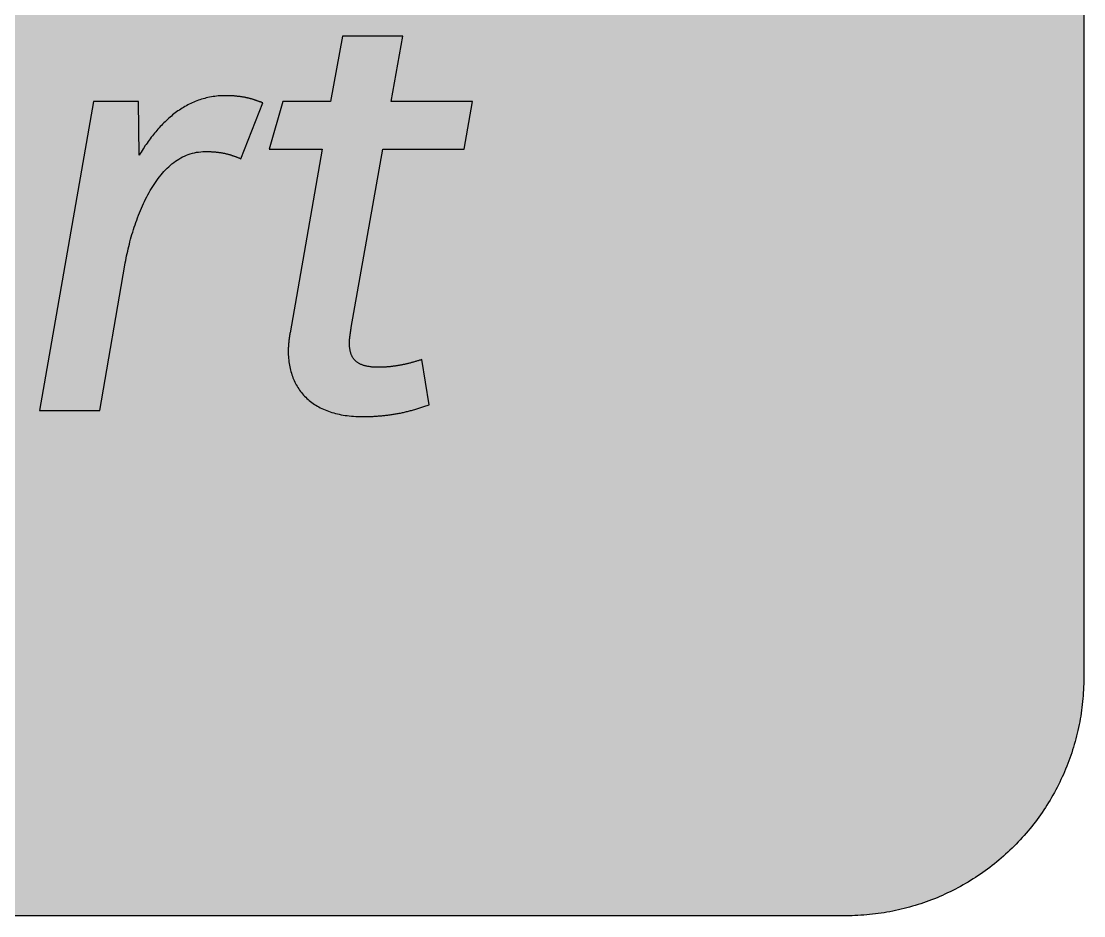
# Model space of a CAD drawing. Header units: millimetres. Extents: x 0 to 212, y 0 to 159.
# Drawn here: x 148.6 to 211.7, y 0.1 to 53.2 of the extents above; entities that cross this region are included whole.
import ezdxf

# ---------------------------------------------------------------- set-up
doc = ezdxf.new("R2010")
doc.units = ezdxf.units.MM

msp = doc.modelspace()

# ---------------------------------------------------------------- hatches: boundary and pattern name
for color, points in [(254, [(14.1633, 0.0536), (13.9878, 0.0533), (13.8125, 0.0559), (13.6373, 0.061), (13.462, 0.0686), (13.2893, 0.0787), (13.114, 0.0914), (12.9413, 0.1041), (12.7686, 0.1219), (12.5959, 0.1397), (12.4231, 0.16), (12.2504, 0.1829), (12.0777, 0.2057), (11.9075, 0.2337), (11.7373, 0.2616), (11.5672, 0.2921), (11.397, 0.3251), (11.2268, 0.3607), (11.0592, 0.3988), (10.8915, 0.4369), (10.7239, 0.4775), (10.5562, 0.5207), (10.3886, 0.5664), (10.2235, 0.6121), (10.0584, 0.6629), (9.8933, 0.7137), (9.7307, 0.7671), (9.5682, 0.8204), (9.4056, 0.8788), (9.2431, 0.9373), (9.083, 0.9982), (8.923, 1.0617), (8.763, 1.1252), (8.6055, 1.1938), (8.4455, 1.2624), (8.2906, 1.331), (8.1331, 1.4046), (7.9781, 1.4783), (7.8232, 1.5545), (7.6708, 1.6332), (7.5184, 1.7145), (7.366, 1.7958), (7.2161, 1.8796), (7.0663, 1.966), (6.919, 2.0523), (6.7716, 2.1438), (6.6243, 2.2352), (6.4795, 2.3266), (6.3348, 2.4232), (6.19, 2.5197), (6.0477, 2.6187), (5.908, 2.7178), (5.7683, 2.8194), (5.6286, 2.9235), (5.4915, 3.0302), (5.3543, 3.1369), (5.2197, 3.2461), (5.0851, 3.3579), (4.953, 3.4722), (4.8209, 3.5865), (4.6914, 3.7033), (4.5644, 3.8202), (4.4348, 3.9395), (4.3104, 4.0615), (4.1859, 4.1859), (4.0615, 4.3104), (3.9395, 4.4348), (3.8202, 4.5618), (3.7033, 4.6914), (3.5865, 4.8209), (3.4722, 4.953), (3.3579, 5.0851), (3.2487, 5.2197), (3.1369, 5.3543), (3.0302, 5.4915), (2.9235, 5.6286), (2.8194, 5.7683), (2.7178, 5.908), (2.6187, 6.0477), (2.5197, 6.19), (2.4232, 6.3348), (2.3266, 6.477), (2.2352, 6.6243), (2.1438, 6.7691), (2.0523, 6.919), (1.966, 7.0663), (1.8796, 7.2161), (1.7958, 7.366), (1.7145, 7.5184), (1.6332, 7.6708), (1.5545, 7.8232), (1.4783, 7.9781), (1.4046, 8.1331), (1.331, 8.2906), (1.2598, 8.4455), (1.1913, 8.603), (1.1252, 8.763), (1.0592, 8.923), (0.9982, 9.083), (0.9373, 9.2431), (0.8763, 9.4056), (0.8204, 9.5682), (0.7645, 9.7307), (0.7112, 9.8933), (0.6604, 10.0584), (0.6121, 10.2235), (0.5639, 10.3911), (0.5207, 10.5562), (0.4775, 10.7239), (0.4343, 10.8915), (0.3962, 11.0592), (0.3607, 11.2268), (0.3251, 11.397), (0.2921, 11.5672), (0.2616, 11.7373), (0.2311, 11.9075), (0.2057, 12.0802), (0.1803, 12.2504), (0.1575, 12.4231), (0.1372, 12.5959), (0.1194, 12.7686), (0.1041, 12.9413), (0.0889, 13.1166), (0.0787, 13.2893), (0.0686, 13.4645), (0.061, 13.6373), (0.0559, 13.8125), (0.0508, 13.9878), (0.0508, 14.163), (0.0522, 144.6925), (0.0508, 144.8664), (0.0559, 145.0416), (0.061, 145.2169), (0.0686, 145.3896), (0.0787, 145.5649), (0.0889, 145.7376), (0.1041, 145.9128), (0.1194, 146.0856), (0.1372, 146.2583), (0.1575, 146.431), (0.1803, 146.6037), (0.2057, 146.7739), (0.2311, 146.9466), (0.2616, 147.1168), (0.2921, 147.287), (0.3251, 147.4572), (0.3607, 147.6248), (0.3962, 147.795), (0.4343, 147.9626), (0.4775, 148.1303), (0.5207, 148.2979), (0.5639, 148.463), (0.6121, 148.6281), (0.6604, 148.7932), (0.7112, 148.9583), (0.7645, 149.1234), (0.8204, 149.286), (0.8763, 149.4485), (0.9373, 149.6111), (0.9982, 149.7711), (1.0592, 149.9311), (1.1252, 150.0911), (1.1913, 150.2486), (1.2598, 150.4061), (1.331, 150.5636), (1.4046, 150.7185), (1.4783, 150.876), (1.5545, 151.0284), (1.6332, 151.1833), (1.7145, 151.3357), (1.7958, 151.4856), (1.8796, 151.638), (1.966, 151.7879), (2.0523, 151.9352), (2.1438, 152.0825), (2.2352, 152.2298), (2.3266, 152.3746), (2.4232, 152.5194), (2.5197, 152.6616), (2.6187, 152.8039), (2.7178, 152.9461), (2.8194, 153.0858), (2.9235, 153.2255), (3.0302, 153.3627), (3.1369, 153.4973), (3.2487, 153.6344), (3.3579, 153.7665), (3.4722, 153.8986), (3.5865, 154.0307), (3.7033, 154.1602), (3.8202, 154.2898), (3.9395, 154.4168), (4.0615, 154.5438), (4.1859, 154.6682), (4.3104, 154.7901), (4.4348, 154.9121), (4.5644, 155.034), (4.6914, 155.1508), (4.8209, 155.2677), (4.953, 155.382), (5.0851, 155.4937), (5.2197, 155.6055), (5.3543, 155.7147), (5.4915, 155.8239), (5.6286, 155.9281), (5.7683, 156.0322), (5.908, 156.1338), (6.0477, 156.2354), (6.19, 156.3345), (6.3348, 156.431), (6.4795, 156.525), (6.6243, 156.6189), (6.7716, 156.7104), (6.919, 156.7993), (7.0663, 156.8882), (7.2161, 156.9745), (7.366, 157.0584), (7.5184, 157.1396), (7.6708, 157.2209), (7.8232, 157.2971), (7.9781, 157.3733), (8.1331, 157.4495), (8.2906, 157.5206), (8.4455, 157.5918), (8.6055, 157.6603), (8.763, 157.7289), (8.923, 157.7924), (9.083, 157.8559), (9.2431, 157.9169), (9.4056, 157.9753), (9.5682, 158.0337), (9.7307, 158.0871), (9.8933, 158.1404), (10.0584, 158.1912), (10.2235, 158.242), (10.3886, 158.2877), (10.5562, 158.3334), (10.7239, 158.3766), (10.8915, 158.4173), (11.0592, 158.4579), (11.2268, 158.4935), (11.397, 158.529), (11.5672, 158.562), (11.7373, 158.5925), (11.9075, 158.6205), (12.0777, 158.6484), (12.2504, 158.6713), (12.4231, 158.6941), (12.5959, 158.7144), (12.7686, 158.7322), (12.9413, 158.75), (13.114, 158.7627), (13.2893, 158.7754), (13.462, 158.7856), (13.6373, 158.7932), (13.8125, 158.7983), (13.9878, 158.8008), (14.163, 158.8033), (197.6078, 158.8036), (197.7822, 158.8008), (197.9574, 158.7983), (198.1327, 158.7932), (198.3054, 158.7856), (198.4807, 158.7754), (198.6534, 158.7627), (198.8287, 158.75), (199.0014, 158.7322), (199.1741, 158.7144), (199.3468, 158.6941), (199.5195, 158.6713), (199.6897, 158.6484), (199.8624, 158.6205), (200.0326, 158.5925), (200.2028, 158.562), (200.373, 158.529), (200.5432, 158.4935), (200.7108, 158.4579), (200.8784, 158.4173), (201.0461, 158.3766), (201.2137, 158.3334), (201.3788, 158.2877), (201.5465, 158.242), (201.7116, 158.1912), (201.8767, 158.1404), (202.0392, 158.0871), (202.2018, 158.0337), (202.3643, 157.9753), (202.5269, 157.9169), (202.6869, 157.8559), (202.8469, 157.7924), (203.007, 157.7289), (203.167, 157.6603), (203.3245, 157.5918), (203.4794, 157.5206), (203.6369, 157.4495), (203.7918, 157.3733), (203.9468, 157.2971), (204.0992, 157.2209), (204.2516, 157.1396), (204.404, 157.0584), (204.5538, 156.9745), (204.7037, 156.8882), (204.8535, 156.7993), (205.0009, 156.7104), (205.1456, 156.6189), (205.293, 156.525), (205.4352, 156.431), (205.58, 156.3345), (205.7222, 156.2354), (205.8619, 156.1338), (206.0016, 156.0322), (206.1413, 155.9281), (206.2785, 155.8239), (206.4156, 155.7147), (206.5503, 155.6055), (206.6849, 155.4937), (206.817, 155.382), (206.949, 155.2677), (207.0786, 155.1508), (207.2081, 155.034), (207.3351, 154.9121), (207.4596, 154.7901), (207.584, 154.6682), (207.7085, 154.5438), (207.8304, 154.4168), (207.9498, 154.2898), (208.0666, 154.1602), (208.1835, 154.0307), (208.2978, 153.8986), (208.4121, 153.7665), (208.5238, 153.6344), (208.6331, 153.4973), (208.7397, 153.3627), (208.8464, 153.2255), (208.9506, 153.0858), (209.0522, 152.9461), (209.1512, 152.8039), (209.2503, 152.6616), (209.3468, 152.5194), (209.4433, 152.3746), (209.5348, 152.2298), (209.6262, 152.0825), (209.7176, 151.9352), (209.804, 151.7879), (209.8904, 151.638), (209.9742, 151.4856), (210.0555, 151.3357), (210.1367, 151.1833), (210.2155, 151.0284), (210.2917, 150.876), (210.3653, 150.7185), (210.439, 150.5636), (210.5076, 150.4061), (210.5762, 150.2486), (210.6447, 150.0911), (210.7082, 149.9311), (210.7717, 149.7711), (210.8327, 149.6111), (210.8911, 149.4485), (210.9495, 149.286), (211.0029, 149.1234), (211.0562, 148.9583), (211.107, 148.7932), (211.1578, 148.6281), (211.2035, 148.463), (211.2493, 148.2979), (211.2924, 148.1303), (211.3331, 147.9626), (211.3712, 147.795), (211.4093, 147.6248), (211.4448, 147.4572), (211.4779, 147.287), (211.5083, 147.1168), (211.5363, 146.9466), (211.5642, 146.7739), (211.5871, 146.6037), (211.6099, 146.431), (211.6303, 146.2583), (211.648, 146.0856), (211.6658, 145.9128), (211.6785, 145.7376), (211.6912, 145.5649), (211.7014, 145.3896), (211.709, 145.2169), (211.7141, 145.0416), (211.7166, 144.8664), (211.7166, 144.6911), (211.7189, 14.1647), (211.7166, 13.9878), (211.7141, 13.8125), (211.709, 13.6373), (211.7014, 13.4645), (211.6912, 13.2893), (211.6785, 13.1166), (211.6658, 12.9413), (211.648, 12.7686), (211.6303, 12.5959), (211.6099, 12.4231), (211.5871, 12.2504), (211.5642, 12.0802), (211.5363, 11.9075), (211.5083, 11.7373), (211.4779, 11.5672), (211.4448, 11.397), (211.4093, 11.2268), (211.3712, 11.0592), (211.3331, 10.8915), (211.2924, 10.7239), (211.2493, 10.5562), (211.2035, 10.3911), (211.1578, 10.2235), (211.107, 10.0584), (211.0562, 9.8933), (211.0029, 9.7307), (210.9495, 9.5682), (210.8911, 9.4056), (210.8327, 9.2431), (210.7717, 9.083), (210.7082, 8.923), (210.6447, 8.763), (210.5762, 8.603), (210.5076, 8.4455), (210.439, 8.2906), (210.3653, 8.1331), (210.2917, 7.9781), (210.2155, 7.8232), (210.1367, 7.6708), (210.0555, 7.5184), (209.9742, 7.366), (209.8904, 7.2161), (209.804, 7.0663), (209.7176, 6.919), (209.6262, 6.7691), (209.5348, 6.6243), (209.4433, 6.477), (209.3468, 6.3348), (209.2503, 6.19), (209.1512, 6.0477), (209.0522, 5.908), (208.9506, 5.7683), (208.8464, 5.6286), (208.7397, 5.4915), (208.6331, 5.3543), (208.5238, 5.2197), (208.4121, 5.0851), (208.2978, 4.953), (208.1835, 4.8209), (208.0666, 4.6914), (207.9498, 4.5618), (207.8304, 4.4348), (207.7085, 4.3104), (207.584, 4.1859), (207.4596, 4.0615), (207.3351, 3.9395), (207.2081, 3.8202), (207.0786, 3.7033), (206.949, 3.5865), (206.817, 3.4722), (206.6849, 3.3579), (206.5503, 3.2461), (206.4156, 3.1369), (206.2785, 3.0302), (206.1413, 2.9235), (206.0016, 2.8194), (205.8619, 2.7178), (205.7222, 2.6187), (205.58, 2.5197), (205.4352, 2.4232), (205.293, 2.3266), (205.1456, 2.2352), (205.0009, 2.1438), (204.8535, 2.0523), (204.7037, 1.966), (204.5538, 1.8796), (204.404, 1.7958), (204.2516, 1.7145), (204.0992, 1.6332), (203.9468, 1.5545), (203.7918, 1.4783), (203.6369, 1.4046), (203.4794, 1.331), (203.3245, 1.2624), (203.167, 1.1938), (203.007, 1.1252), (202.8469, 1.0617), (202.6869, 0.9982), (202.5269, 0.9373), (202.3643, 0.8788), (202.2018, 0.8204), (202.0392, 0.7671), (201.8767, 0.7137), (201.7116, 0.6629), (201.5465, 0.6121), (201.3788, 0.5664), (201.2137, 0.5207), (201.0461, 0.4775), (200.8784, 0.4369), (200.7108, 0.3988), (200.5432, 0.3607), (200.373, 0.3251), (200.2028, 0.2921), (200.0326, 0.2616), (199.8624, 0.2337), (199.6897, 0.2057), (199.5195, 0.1829), (199.3468, 0.16), (199.1741, 0.1397), (199.0014, 0.1219), (198.8287, 0.1041), (198.6534, 0.0914), (198.4807, 0.0787), (198.3054, 0.0686), (198.1327, 0.061), (197.9574, 0.0559), (197.7822, 0.0533), (197.6069, 0.0533)]), (59, [(164.5888, 34.6601), (164.5844, 34.6405), (164.5818, 34.6227), (164.5768, 34.605), (164.5742, 34.5872), (164.5717, 34.5694), (164.5691, 34.5516), (164.5666, 34.5338), (164.5641, 34.5161), (164.559, 34.4983), (164.5564, 34.4805), (164.5539, 34.4627), (164.5514, 34.4449), (164.5488, 34.4272), (164.5463, 34.4094), (164.5437, 34.3916), (164.5412, 34.3738), (164.5387, 34.356), (164.5361, 34.3408), (164.5336, 34.323), (164.531, 34.3052), (164.5285, 34.2875), (164.5285, 34.2697), (164.526, 34.2544), (164.5234, 34.2367), (164.5209, 34.2189), (164.5183, 34.2011), (164.5183, 34.1859), (164.5158, 34.1681), (164.5133, 34.1503), (164.5107, 34.1325), (164.5107, 34.1173), (164.5082, 34.0995), (164.5056, 34.0817), (164.5056, 34.0665), (164.5031, 34.0487), (164.5031, 34.0309), (164.5006, 34.0157), (164.498, 33.9979), (164.498, 33.9827), (164.4955, 33.9649), (164.4955, 33.9471), (164.4929, 33.9319), (164.4929, 33.9141), (164.4929, 33.8988), (164.4904, 33.8811), (164.4904, 33.8658), (164.4879, 33.848), (164.4879, 33.8303), (164.4879, 33.815), (164.4853, 33.7972), (164.4853, 33.782), (164.4853, 33.7642), (164.4853, 33.749), (164.4828, 33.7312), (164.4828, 33.716), (164.4828, 33.6982), (164.4828, 33.6829), (164.4828, 33.6652), (164.4828, 33.6499), (164.4828, 33.6321), (164.4828, 33.6169), (164.4802, 33.5991), (164.4802, 33.5839), (164.4802, 33.5661), (164.4828, 33.4594), (164.4853, 33.3527), (164.4904, 33.2486), (164.498, 33.1445), (164.5082, 33.0429), (164.5209, 32.9413), (164.5336, 32.8397), (164.5514, 32.7406), (164.5691, 32.6441), (164.5895, 32.5476), (164.6123, 32.451), (164.6377, 32.3571), (164.6657, 32.2631), (164.6936, 32.1716), (164.7241, 32.0827), (164.7596, 31.9913), (164.7952, 31.9049), (164.8333, 31.8186), (164.8714, 31.7348), (164.9146, 31.6509), (164.9578, 31.5671), (165.006, 31.4884), (165.0543, 31.4071), (165.1051, 31.3309), (165.1584, 31.2547), (165.2118, 31.181), (165.2702, 31.1074), (165.3286, 31.0363), (165.3896, 30.9651), (165.4531, 30.8966), (165.5191, 30.8305), (165.5877, 30.767), (165.6588, 30.7035), (165.7299, 30.64), (165.8036, 30.5816), (165.8823, 30.5232), (165.9611, 30.4673), (166.0398, 30.4114), (166.1236, 30.3606), (166.21, 30.3098), (166.2963, 30.259), (166.3852, 30.2133), (166.4767, 30.1676), (166.5707, 30.1244), (166.6672, 30.0812), (166.7637, 30.0431), (166.8653, 30.005), (166.9669, 29.9695), (167.071, 29.9364), (167.1777, 29.9034), (167.2869, 29.8755), (167.3962, 29.8475), (167.5105, 29.8221), (167.6248, 29.7993), (167.7416, 29.7764), (167.861, 29.7586), (167.9829, 29.7409), (168.1048, 29.7256), (168.2318, 29.7155), (168.3588, 29.7053), (168.4884, 29.6951), (168.6204, 29.6901), (168.7551, 29.6875), (168.8922, 29.685), (168.9557, 29.685), (169.0192, 29.6875), (169.0827, 29.6875), (169.1488, 29.6875), (169.2123, 29.6901), (169.2758, 29.6901), (169.3393, 29.6926), (169.4028, 29.6951), (169.4663, 29.6977), (169.5298, 29.7002), (169.5907, 29.7053), (169.6542, 29.7078), (169.7177, 29.7129), (169.7812, 29.7155), (169.8422, 29.7205), (169.9057, 29.7256), (169.9666, 29.7307), (170.0301, 29.7383), (170.0911, 29.7434), (170.1546, 29.7485), (170.2156, 29.7561), (170.2791, 29.7637), (170.34, 29.7713), (170.401, 29.779), (170.4619, 29.7866), (170.5254, 29.7942), (170.5864, 29.8044), (170.6474, 29.812), (170.7083, 29.8221), (170.7693, 29.8323), (170.8328, 29.8425), (170.8937, 29.8526), (170.9547, 29.8628), (171.0157, 29.8755), (171.0766, 29.8856), (171.1376, 29.8983), (171.1985, 29.911), (171.2595, 29.9237), (171.3205, 29.9364), (171.3814, 29.9517), (171.4424, 29.9644), (171.5033, 29.9796), (171.5643, 29.9923), (171.6253, 30.0076), (171.6862, 30.0228), (171.7446, 30.0406), (171.8056, 30.0558), (171.8666, 30.0711), (171.9275, 30.0888), (171.9885, 30.1066), (172.0494, 30.1244), (172.1104, 30.1422), (172.1714, 30.16), (172.2323, 30.1803), (172.2933, 30.1981), (172.3542, 30.2184), (172.4152, 30.2387), (172.4762, 30.259), (172.5371, 30.2793), (172.5981, 30.3022), (172.659, 30.3225), (172.72, 30.3454), (172.781, 30.3682), (172.8419, 30.3911), (172.4201, 33.0726), (172.372, 33.0556), (172.3263, 33.0429), (172.2806, 33.0276), (172.2349, 33.0149), (172.1917, 32.9997), (172.146, 32.987), (172.1028, 32.9743), (172.0571, 32.9616), (172.0139, 32.9489), (171.9707, 32.9362), (171.9275, 32.9235), (171.8843, 32.9108), (171.8412, 32.9006), (171.798, 32.8879), (171.7548, 32.8778), (171.7142, 32.8651), (171.671, 32.8549), (171.6303, 32.8447), (171.5897, 32.8346), (171.5465, 32.8244), (171.5059, 32.8143), (171.4652, 32.8041), (171.4246, 32.7965), (171.384, 32.7863), (171.3433, 32.7787), (171.3027, 32.7685), (171.262, 32.7609), (171.2239, 32.7533), (171.1833, 32.7457), (171.1427, 32.7381), (171.1046, 32.7304), (171.0639, 32.7228), (171.0258, 32.7152), (170.9877, 32.7101), (170.9471, 32.7025), (170.909, 32.6974), (170.8709, 32.6898), (170.8302, 32.6847), (170.7921, 32.6796), (170.754, 32.6746), (170.7159, 32.6695), (170.6778, 32.6644), (170.6397, 32.6593), (170.6016, 32.6542), (170.5635, 32.6517), (170.5254, 32.6466), (170.4873, 32.6441), (170.4492, 32.639), (170.4111, 32.6365), (170.373, 32.6339), (170.3349, 32.6314), (170.2968, 32.6263), (170.2587, 32.6263), (170.2232, 32.6238), (170.1851, 32.6212), (170.147, 32.6187), (170.1089, 32.6187), (170.0708, 32.6161), (170.0327, 32.6161), (169.9946, 32.6136), (169.9565, 32.6136), (169.9184, 32.6136), (169.8803, 32.6136), (169.8422, 32.6111), (169.7838, 32.6136), (169.7228, 32.6136), (169.6644, 32.6161), (169.6085, 32.6187), (169.5526, 32.6212), (169.4993, 32.6263), (169.4459, 32.6288), (169.3951, 32.6365), (169.3443, 32.6415), (169.2935, 32.6492), (169.2453, 32.6568), (169.1996, 32.6644), (169.1538, 32.672), (169.1081, 32.6822), (169.0649, 32.6923), (169.0218, 32.705), (168.9811, 32.7152), (168.9405, 32.7279), (168.9024, 32.7431), (168.8643, 32.7558), (168.8262, 32.7711), (168.7906, 32.7863), (168.7576, 32.8016), (168.722, 32.8193), (168.6916, 32.8371), (168.6585, 32.8549), (168.6281, 32.8727), (168.5976, 32.893), (168.5696, 32.9133), (168.5417, 32.9336), (168.5163, 32.9565), (168.4909, 32.9794), (168.4655, 33.0022), (168.4426, 33.0251), (168.4198, 33.0505), (168.3969, 33.0759), (168.3766, 33.1013), (168.3563, 33.1267), (168.336, 33.1546), (168.3182, 33.1826), (168.3004, 33.213), (168.2852, 33.241), (168.2674, 33.2715), (168.2521, 33.3019), (168.2394, 33.3324), (168.2267, 33.3654), (168.214, 33.3985), (168.2013, 33.4315), (168.1912, 33.467), (168.181, 33.5001), (168.1709, 33.5356), (168.1632, 33.5712), (168.1556, 33.6093), (168.148, 33.6474), (168.1429, 33.6855), (168.1353, 33.7236), (168.1302, 33.7642), (168.1277, 33.8049), (168.1226, 33.8455), (168.1201, 33.8861), (168.1175, 33.9293), (168.1175, 33.9725), (168.115, 34.0157), (168.115, 34.0589), (168.115, 34.069), (168.115, 34.0792), (168.115, 34.0893), (168.115, 34.0995), (168.115, 34.1097), (168.115, 34.1198), (168.1175, 34.13), (168.1175, 34.1401), (168.1175, 34.1503), (168.1175, 34.163), (168.1175, 34.1732), (168.1201, 34.1833), (168.1201, 34.1935), (168.1201, 34.2062), (168.1201, 34.2163), (168.1226, 34.229), (168.1226, 34.2392), (168.1226, 34.2519), (168.1251, 34.2621), (168.1251, 34.2748), (168.1277, 34.2849), (168.1277, 34.2976), (168.1277, 34.3103), (168.1302, 34.323), (168.1302, 34.3357), (168.1328, 34.3459), (168.1328, 34.3586), (168.1353, 34.3738), (168.1378, 34.3865), (168.1378, 34.3992), (168.1404, 34.4119), (168.1404, 34.4272), (168.1429, 34.4399), (168.1455, 34.4526), (168.1455, 34.4678), (168.148, 34.483), (168.1505, 34.4957), (168.1531, 34.511), (168.1531, 34.5262), (168.1556, 34.5415), (168.1582, 34.5567), (168.1607, 34.5719), (168.1632, 34.5872), (168.1658, 34.605), (168.1683, 34.6202), (168.1709, 34.6354), (168.1709, 34.6532), (168.1734, 34.671), (168.1759, 34.6862), (168.1785, 34.704), (168.1836, 34.7218), (168.1861, 34.7396), (168.1886, 34.7574), (168.1912, 34.7777), (168.1937, 34.7955), (168.1963, 34.8158), (168.1988, 34.8336), (168.2013, 34.8539), (168.2064, 34.8742), (168.209, 34.8945), (168.2115, 34.9148), (168.214, 34.9352), (168.2191, 34.9555), (168.2217, 34.9783), (170.0911, 45.5619), (174.9256, 45.5619), (175.4188, 48.3828), (170.586, 48.3828), (171.2916, 52.2633), (167.6936, 52.2633), (166.9881, 48.3828), (164.1658, 48.3828), (163.3541, 45.5619), (166.4931, 45.5619)]), (59, [(159.5438, 45.4198), (159.5831, 45.4177), (159.6212, 45.4177), (159.6593, 45.4177), (159.6974, 45.4177), (159.7355, 45.4177), (159.7736, 45.4152), (159.8092, 45.4152), (159.8447, 45.4127), (159.8828, 45.4127), (159.9184, 45.4101), (159.954, 45.4076), (159.9895, 45.4076), (160.0225, 45.405), (160.0581, 45.4025), (160.0911, 45.4), (160.1267, 45.3974), (160.1597, 45.3949), (160.1927, 45.3898), (160.2257, 45.3873), (160.2588, 45.3847), (160.2918, 45.3796), (160.3248, 45.3771), (160.3553, 45.372), (160.3883, 45.3695), (160.4213, 45.3644), (160.4518, 45.3593), (160.4848, 45.3542), (160.5153, 45.3492), (160.5458, 45.3441), (160.5788, 45.339), (160.6093, 45.3314), (160.6398, 45.3263), (160.6702, 45.3187), (160.7007, 45.3136), (160.7337, 45.306), (160.7642, 45.2984), (160.7947, 45.2907), (160.8252, 45.2831), (160.8557, 45.2755), (160.8861, 45.2679), (160.9166, 45.2603), (160.9471, 45.2526), (160.9801, 45.2425), (161.0106, 45.2349), (161.0411, 45.2247), (161.0716, 45.2145), (161.102, 45.2044), (161.1351, 45.1942), (161.1655, 45.1841), (161.1986, 45.1739), (161.229, 45.1637), (161.2621, 45.151), (161.2925, 45.1409), (161.3256, 45.1282), (161.3586, 45.118), (161.3891, 45.1053), (161.4221, 45.0926), (161.4551, 45.0799), (161.4881, 45.0672), (161.5237, 45.052), (161.5567, 45.0393), (161.5897, 45.024), (161.6253, 45.0113), (161.6583, 44.9961), (162.9653, 48.3122), (162.9385, 48.321), (162.9105, 48.3311), (162.8851, 48.3413), (162.8572, 48.3514), (162.8318, 48.3616), (162.8064, 48.3692), (162.7784, 48.3794), (162.7505, 48.3895), (162.7251, 48.3997), (162.6972, 48.4099), (162.6718, 48.42), (162.6438, 48.4276), (162.6159, 48.4378), (162.5879, 48.448), (162.56, 48.4581), (162.5321, 48.4657), (162.5041, 48.4759), (162.4762, 48.4861), (162.4482, 48.4937), (162.4203, 48.5038), (162.3898, 48.5115), (162.3619, 48.5216), (162.3314, 48.5292), (162.3009, 48.5394), (162.2704, 48.547), (162.24, 48.5546), (162.2095, 48.5623), (162.179, 48.5724), (162.1485, 48.58), (162.1155, 48.5877), (162.085, 48.5953), (162.052, 48.6029), (162.019, 48.6105), (161.986, 48.6156), (161.9529, 48.6232), (161.9174, 48.6308), (161.8844, 48.6385), (161.8488, 48.6435), (161.8132, 48.6512), (161.7777, 48.6562), (161.7396, 48.6613), (161.704, 48.6689), (161.6659, 48.674), (161.6278, 48.6791), (161.5897, 48.6842), (161.5516, 48.6893), (161.511, 48.6943), (161.4703, 48.6969), (161.4297, 48.702), (161.3891, 48.707), (161.3459, 48.7096), (161.3052, 48.7147), (161.2621, 48.7172), (161.2163, 48.7197), (161.1732, 48.7223), (161.1274, 48.7248), (161.0817, 48.7274), (161.036, 48.7299), (160.9877, 48.7299), (160.9395, 48.7324), (160.8912, 48.7324), (160.843, 48.7324), (160.7922, 48.735), (160.7414, 48.735), (160.6347, 48.7324), (160.528, 48.7299), (160.4239, 48.7248), (160.3197, 48.7172), (160.2156, 48.707), (160.114, 48.6943), (160.0124, 48.6791), (159.9133, 48.6639), (159.8117, 48.6461), (159.7152, 48.6258), (159.6161, 48.6029), (159.5196, 48.5775), (159.4256, 48.5521), (159.3291, 48.5242), (159.2351, 48.4937), (159.1437, 48.4607), (159.0523, 48.4276), (158.9608, 48.3921), (158.8694, 48.354), (158.7805, 48.3133), (158.6916, 48.2727), (158.6052, 48.2295), (158.5163, 48.1863), (158.4325, 48.1381), (158.3461, 48.0924), (158.2623, 48.0416), (158.1785, 47.9908), (158.0972, 47.9374), (158.0134, 47.8841), (157.9321, 47.8282), (157.8534, 47.7698), (157.7746, 47.7114), (157.6959, 47.6504), (157.6172, 47.5894), (157.541, 47.5259), (157.4648, 47.4624), (157.3886, 47.3964), (157.3149, 47.3304), (157.2412, 47.2618), (157.1676, 47.1907), (157.0939, 47.1195), (157.0228, 47.0484), (156.9517, 46.9748), (156.8831, 46.9011), (156.812, 46.8249), (156.7434, 46.7487), (156.6774, 46.67), (156.6088, 46.5912), (156.5427, 46.5125), (156.4767, 46.4312), (156.4107, 46.3499), (156.3472, 46.2661), (156.2837, 46.1823), (156.2202, 46.0985), (156.1592, 46.0121), (156.0957, 45.9257), (156.0347, 45.8394), (155.9738, 45.7505), (155.9154, 45.6616), (155.8569, 45.5727), (155.7985, 45.4838), (155.7401, 45.3923), (155.6817, 45.3009), (155.6258, 45.2069), (155.593, 48.3828), (152.9112, 48.3828), (149.702, 30.0397), (153.2999, 30.0397), (154.7813, 38.6828), (154.8028, 38.8137), (154.8282, 38.9484), (154.8562, 39.0855), (154.8841, 39.2227), (154.9121, 39.3598), (154.9451, 39.4995), (154.9756, 39.6392), (155.0111, 39.7815), (155.0467, 39.9237), (155.0822, 40.066), (155.1203, 40.2082), (155.161, 40.3504), (155.2016, 40.4952), (155.2448, 40.6375), (155.2905, 40.7822), (155.3362, 40.9245), (155.382, 41.0667), (155.4328, 41.2115), (155.4836, 41.3537), (155.5344, 41.4934), (155.5877, 41.6357), (155.6436, 41.7754), (155.702, 41.9151), (155.7604, 42.0522), (155.8188, 42.1894), (155.8823, 42.3266), (155.9458, 42.4612), (156.0093, 42.5933), (156.0779, 42.7253), (156.1465, 42.8549), (156.2151, 42.9819), (156.2887, 43.1089), (156.3624, 43.2333), (156.4361, 43.3527), (156.5148, 43.4721), (156.5935, 43.5889), (156.6723, 43.7032), (156.7561, 43.815), (156.8399, 43.9242), (156.9263, 44.0309), (157.0126, 44.135), (157.1015, 44.2341), (157.193, 44.3306), (157.287, 44.4246), (157.3809, 44.5135), (157.4775, 44.5999), (157.5765, 44.6837), (157.6781, 44.7624), (157.7797, 44.8386), (157.8839, 44.9097), (157.9905, 44.9758), (158.0972, 45.0393), (158.2064, 45.0977), (158.3182, 45.151), (158.4325, 45.1993), (158.5468, 45.245), (158.6662, 45.2857), (158.7856, 45.3187), (158.9049, 45.3492), (159.0294, 45.3746), (159.1539, 45.3923), (159.2809, 45.4076), (159.4104, 45.4152), (159.5425, 45.4177)])]:
    msp.add_hatch(color=color).paths.add_polyline_path(points)
h = msp.add_hatch(color=59)
h.paths.add_polyline_path([(14.1633, 3.5814), (13.8887, 3.5839), (13.6169, 3.5941), (13.3477, 3.6119), (13.081, 3.6347), (12.8143, 3.6652), (12.5501, 3.7008), (12.2885, 3.7465), (12.0294, 3.7948), (11.7729, 3.8506), (11.5164, 3.9141), (11.2649, 3.9827), (11.016, 4.0564), (10.7671, 4.1351), (10.5232, 4.2215), (10.2819, 4.3129), (10.0432, 4.412), (9.8069, 4.5161), (9.5733, 4.6228), (9.3447, 4.7371), (9.1186, 4.8565), (8.8951, 4.9809), (8.6741, 5.113), (8.4582, 5.2476), (8.2448, 5.3873), (8.0366, 5.5321), (7.8308, 5.682), (7.6276, 5.8369), (7.4295, 5.9969), (7.2365, 6.1595), (7.046, 6.3297), (6.8605, 6.5024), (6.6777, 6.6802), (6.5024, 6.8605), (6.3271, 7.046), (6.1595, 7.2365), (5.9969, 7.432), (5.8369, 7.6302), (5.682, 7.8308), (5.5321, 8.0366), (5.3873, 8.2448), (5.2451, 8.4582), (5.1105, 8.6741), (4.9809, 8.8951), (4.8565, 9.1186), (4.7371, 9.3447), (4.6228, 9.5758), (4.5136, 9.8069), (4.4094, 10.0432), (4.3129, 10.2819), (4.2215, 10.5232), (4.1351, 10.7696), (4.0538, 11.016), (3.9802, 11.2649), (3.9116, 11.5189), (3.8506, 11.7729), (3.7948, 12.0294), (3.744, 12.2911), (3.7008, 12.5527), (3.6627, 12.8143), (3.6322, 13.081), (3.6093, 13.3502), (3.5916, 13.6195), (3.5814, 13.8913), (3.5789, 14.163), (3.58, 144.6925), (3.5814, 144.9654), (3.5916, 145.2347), (3.6093, 145.5064), (3.6322, 145.7731), (3.6627, 146.0398), (3.7008, 146.304), (3.744, 146.5656), (3.7948, 146.8247), (3.8506, 147.0812), (3.9116, 147.3352), (3.9802, 147.5892), (4.0538, 147.8382), (4.1351, 148.0845), (4.2215, 148.3309), (4.3129, 148.5722), (4.4094, 148.811), (4.5136, 149.0472), (4.6228, 149.2783), (4.7371, 149.5095), (4.8565, 149.7355), (4.9809, 149.9591), (5.1105, 150.1775), (5.2451, 150.3959), (5.3873, 150.6093), (5.5321, 150.8176), (5.682, 151.0233), (5.8369, 151.224), (5.9969, 151.4221), (6.1595, 151.6177), (6.3271, 151.8056), (6.5024, 151.9936), (6.6777, 152.1739), (6.8605, 152.3517), (7.046, 152.5245), (7.2365, 152.6946), (7.4295, 152.8572), (7.6276, 153.0172), (7.8308, 153.1722), (8.0366, 153.322), (8.2448, 153.4668), (8.4582, 153.6065), (8.6741, 153.7411), (8.8951, 153.8732), (9.1186, 153.9977), (9.3447, 154.117), (9.5733, 154.2313), (9.8069, 154.3406), (10.0432, 154.4422), (10.2819, 154.5412), (10.5232, 154.6327), (10.7671, 154.719), (11.016, 154.7978), (11.2649, 154.874), (11.5164, 154.9425), (11.7729, 155.0035), (12.0294, 155.0594), (12.2885, 155.1102), (12.5501, 155.1534), (12.8143, 155.1889), (13.081, 155.2194), (13.3477, 155.2448), (13.6169, 155.26), (13.8887, 155.2702), (14.163, 155.2753), (197.6078, 155.2758), (197.8787, 155.2702), (198.1505, 155.26), (198.4197, 155.2448), (198.689, 155.2194), (198.9557, 155.1889), (199.2173, 155.1534), (199.4789, 155.1102), (199.7405, 155.0594), (199.9971, 155.0035), (200.2511, 154.9425), (200.5051, 154.874), (200.754, 154.7978), (201.0004, 154.719), (201.2467, 154.6327), (201.488, 154.5412), (201.7268, 154.4422), (201.963, 154.3406), (202.1942, 154.2313), (202.4253, 154.117), (202.6514, 153.9977), (202.8749, 153.8732), (203.0959, 153.7411), (203.3118, 153.6065), (203.5251, 153.4668), (203.7334, 153.322), (203.9391, 153.1722), (204.1398, 153.0172), (204.3379, 152.8572), (204.5335, 152.6946), (204.724, 152.5245), (204.9094, 152.3517), (205.0898, 152.1739), (205.2676, 151.9936), (205.4403, 151.8056), (205.6105, 151.6177), (205.773, 151.4221), (205.933, 151.224), (206.088, 151.0233), (206.2378, 150.8176), (206.3826, 150.6093), (206.5223, 150.3959), (206.6569, 150.1775), (206.789, 149.9591), (206.9135, 149.7355), (207.0329, 149.5095), (207.1472, 149.2783), (207.2538, 149.0472), (207.358, 148.811), (207.457, 148.5722), (207.5485, 148.3309), (207.6348, 148.0845), (207.7136, 147.8382), (207.7872, 147.5892), (207.8558, 147.3352), (207.9193, 147.0812), (207.9752, 146.8247), (208.0235, 146.5656), (208.0692, 146.304), (208.1047, 146.0398), (208.1352, 145.7731), (208.1581, 145.5064), (208.1759, 145.2347), (208.186, 144.9654), (208.1911, 144.6911), (208.1911, 14.1647), (208.186, 13.8913), (208.1759, 13.6195), (208.1581, 13.3502), (208.1352, 13.081), (208.1047, 12.8143), (208.0692, 12.5527), (208.0235, 12.2911), (207.9752, 12.0294), (207.9193, 11.7729), (207.8558, 11.5189), (207.7872, 11.2649), (207.7136, 11.016), (207.6348, 10.7696), (207.5485, 10.5232), (207.457, 10.2819), (207.358, 10.0432), (207.2538, 9.8069), (207.1472, 9.5758), (207.0329, 9.3447), (206.9135, 9.1186), (206.789, 8.8951), (206.6569, 8.6741), (206.5223, 8.4582), (206.3826, 8.2448), (206.2378, 8.0366), (206.088, 7.8308), (205.933, 7.6302), (205.773, 7.432), (205.6105, 7.2365), (205.4403, 7.046), (205.2676, 6.8605), (205.0898, 6.6802), (204.9094, 6.5024), (204.724, 6.3297), (204.5335, 6.1595), (204.3379, 5.9969), (204.1398, 5.8369), (203.9391, 5.682), (203.7334, 5.5321), (203.5251, 5.3873), (203.3118, 5.2476), (203.0959, 5.113), (202.8749, 4.9809), (202.6514, 4.8565), (202.4253, 4.7371), (202.1942, 4.6228), (201.963, 4.5161), (201.7268, 4.412), (201.488, 4.3129), (201.2467, 4.2215), (201.0004, 4.1351), (200.754, 4.0564), (200.5051, 3.9827), (200.2511, 3.9141), (199.9971, 3.8506), (199.7405, 3.7948), (199.4789, 3.7465), (199.2173, 3.7008), (198.9557, 3.6652), (198.689, 3.6347), (198.4197, 3.6119), (198.1505, 3.5941), (197.8787, 3.5839), (197.6069, 3.5789)])
h.paths.add_polyline_path([(14.1633, 8.8731), (14.0259, 8.8748), (13.8887, 8.8798), (13.7541, 8.8875), (13.622, 8.9002), (13.4874, 8.9154), (13.3553, 8.9332), (13.2258, 8.9535), (13.0962, 8.9789), (12.9667, 9.0068), (12.8397, 9.0373), (12.7127, 9.0729), (12.5882, 9.1084), (12.4663, 9.1491), (12.3419, 9.1923), (12.2225, 9.238), (12.1031, 9.2888), (11.9837, 9.3396), (11.8694, 9.3929), (11.7526, 9.4513), (11.6408, 9.5098), (11.5291, 9.5733), (11.4198, 9.6368), (11.3106, 9.7053), (11.2039, 9.7765), (11.0998, 9.8476), (10.9957, 9.9238), (10.8966, 10), (10.7975, 10.0787), (10.6985, 10.1625), (10.6045, 10.2464), (10.5105, 10.3327), (10.4216, 10.4216), (10.3327, 10.5131), (10.2464, 10.6045), (10.16, 10.701), (10.0787, 10.7975), (10, 10.8966), (9.9212, 10.9982), (9.8476, 11.0998), (9.7739, 11.2039), (9.7053, 11.3106), (9.6368, 11.4198), (9.5707, 11.5291), (9.5098, 11.6408), (9.4488, 11.7551), (9.3929, 11.8694), (9.337, 11.9863), (9.2862, 12.1031), (9.238, 12.2225), (9.1923, 12.3444), (9.1491, 12.4663), (9.1084, 12.5908), (9.0703, 12.7152), (9.0373, 12.8397), (9.0068, 12.9692), (8.9789, 13.0962), (8.9535, 13.2258), (8.9306, 13.3579), (8.9129, 13.4899), (8.8976, 13.622), (8.8849, 13.7566), (8.8773, 13.8913), (8.8722, 14.0259), (8.8697, 14.163), (8.8717, 144.6925), (8.8722, 144.8283), (8.8773, 144.9629), (8.8849, 145.0975), (8.8976, 145.2321), (8.9129, 145.3642), (8.9306, 145.4963), (8.9535, 145.6284), (8.9789, 145.7579), (9.0068, 145.8849), (9.0373, 146.0144), (9.0703, 146.1389), (9.1084, 146.2634), (9.1491, 146.3878), (9.1923, 146.5097), (9.238, 146.6317), (9.2862, 146.751), (9.337, 146.8679), (9.3929, 146.9847), (9.4488, 147.099), (9.5098, 147.2133), (9.5707, 147.3251), (9.6368, 147.4343), (9.7053, 147.5435), (9.7739, 147.6502), (9.8476, 147.7543), (9.9212, 147.8559), (10, 147.9575), (10.0787, 148.0566), (10.16, 148.1531), (10.2464, 148.2496), (10.3327, 148.3411), (10.4216, 148.4325), (10.5105, 148.5214), (10.6045, 148.6078), (10.6985, 148.6916), (10.7975, 148.7754), (10.8966, 148.8542), (10.9957, 148.9304), (11.0998, 149.0066), (11.2039, 149.0777), (11.3106, 149.1488), (11.4198, 149.2174), (11.5291, 149.2809), (11.6408, 149.3444), (11.7526, 149.4028), (11.8694, 149.4612), (11.9837, 149.5146), (12.1031, 149.5679), (12.2225, 149.6162), (12.3419, 149.6619), (12.4663, 149.7051), (12.5882, 149.7457), (12.7127, 149.7813), (12.8397, 149.8168), (12.9667, 149.8473), (13.0962, 149.8752), (13.2258, 149.9006), (13.3553, 149.921), (13.4874, 149.9413), (13.622, 149.9565), (13.7541, 149.9667), (13.8887, 149.9768), (14.0259, 149.9819), (14.163, 149.9819), (197.6078, 149.9842), (197.7441, 149.9819), (197.8787, 149.9768), (198.0133, 149.9667), (198.1479, 149.9565), (198.28, 149.9413), (198.4121, 149.921), (198.5442, 149.9006), (198.6737, 149.8752), (198.8007, 149.8473), (198.9303, 149.8168), (199.0547, 149.7813), (199.1792, 149.7457), (199.3036, 149.7051), (199.4256, 149.6619), (199.5475, 149.6162), (199.6669, 149.5679), (199.7837, 149.5146), (199.9005, 149.4612), (200.0148, 149.4028), (200.1291, 149.3444), (200.2409, 149.2809), (200.3501, 149.2174), (200.4593, 149.1488), (200.566, 149.0777), (200.6702, 149.0066), (200.7718, 148.9304), (200.8734, 148.8542), (200.9724, 148.7754), (201.0689, 148.6916), (201.1655, 148.6078), (201.2569, 148.5214), (201.3483, 148.4325), (201.4372, 148.3411), (201.5236, 148.2496), (201.6074, 148.1531), (201.6912, 148.0566), (201.77, 147.9575), (201.8462, 147.8559), (201.9224, 147.7543), (201.9935, 147.6502), (202.0646, 147.5435), (202.1332, 147.4343), (202.1967, 147.3251), (202.2602, 147.2133), (202.3186, 147.099), (202.377, 146.9847), (202.4304, 146.8679), (202.4812, 146.751), (202.532, 146.6317), (202.5777, 146.5097), (202.6209, 146.3878), (202.6615, 146.2634), (202.6971, 146.1389), (202.7326, 146.0144), (202.7631, 145.8849), (202.7911, 145.7579), (202.8165, 145.6284), (202.8368, 145.4963), (202.8546, 145.3642), (202.8698, 145.2321), (202.8825, 145.0975), (202.8901, 144.9629), (202.8952, 144.8283), (202.8977, 144.6911), (202.8994, 14.1647), (202.8952, 14.0259), (202.8901, 13.8913), (202.8825, 13.7566), (202.8698, 13.622), (202.8546, 13.4899), (202.8368, 13.3579), (202.8165, 13.2258), (202.7911, 13.0962), (202.7631, 12.9692), (202.7326, 12.8397), (202.6971, 12.7152), (202.6615, 12.5908), (202.6209, 12.4663), (202.5777, 12.3444), (202.532, 12.2225), (202.4812, 12.1031), (202.4304, 11.9863), (202.377, 11.8694), (202.3186, 11.7551), (202.2602, 11.6408), (202.1967, 11.5291), (202.1332, 11.4198), (202.0646, 11.3106), (201.9935, 11.2039), (201.9224, 11.0998), (201.8462, 10.9982), (201.77, 10.8966), (201.6912, 10.7975), (201.6074, 10.701), (201.5236, 10.6045), (201.4372, 10.5131), (201.3483, 10.4216), (201.2569, 10.3327), (201.1655, 10.2464), (201.0689, 10.1625), (200.9724, 10.0787), (200.8734, 10), (200.7718, 9.9238), (200.6702, 9.8476), (200.566, 9.7765), (200.4593, 9.7053), (200.3501, 9.6368), (200.2409, 9.5733), (200.1291, 9.5098), (200.0148, 9.4513), (199.9005, 9.3929), (199.7837, 9.3396), (199.6669, 9.2888), (199.5475, 9.238), (199.4256, 9.1923), (199.3036, 9.1491), (199.1792, 9.1084), (199.0547, 9.0729), (198.9303, 9.0373), (198.8007, 9.0068), (198.6737, 8.9789), (198.5442, 8.9535), (198.4121, 8.9332), (198.28, 8.9154), (198.1479, 8.9002), (198.0133, 8.8875), (197.8787, 8.8798), (197.7441, 8.8748), (197.6069, 8.8722)], flags=16)

# ---------------------------------------------------------------- linework, layer by layer
at = {"color": 254}
msp.add_lwpolyline([(211.7166, 144.6911), (211.7189, 14.1647), (211.7166, 13.9878), (211.7141, 13.8125), (211.709, 13.6373), (211.7014, 13.4645), (211.6912, 13.2893), (211.6785, 13.1166), (211.6658, 12.9413), (211.648, 12.7686), (211.6303, 12.5959), (211.6099, 12.4231), (211.5871, 12.2504), (211.5642, 12.0802), (211.5363, 11.9075), (211.5083, 11.7373), (211.4779, 11.5672), (211.4448, 11.397), (211.4093, 11.2268), (211.3712, 11.0592), (211.3331, 10.8915), (211.2924, 10.7239), (211.2493, 10.5562), (211.2035, 10.3911), (211.1578, 10.2235), (211.107, 10.0584), (211.0562, 9.8933), (211.0029, 9.7307), (210.9495, 9.5682), (210.8911, 9.4056), (210.8327, 9.2431), (210.7717, 9.083), (210.7082, 8.923), (210.6447, 8.763), (210.5762, 8.603), (210.5076, 8.4455), (210.439, 8.2906), (210.3653, 8.1331), (210.2917, 7.9781), (210.2155, 7.8232), (210.1367, 7.6708), (210.0555, 7.5184), (209.9742, 7.366), (209.8904, 7.2161), (209.804, 7.0663), (209.7176, 6.919), (209.6262, 6.7691), (209.5348, 6.6243), (209.4433, 6.477), (209.3468, 6.3348), (209.2503, 6.19), (209.1512, 6.0477), (209.0522, 5.908), (208.9506, 5.7683), (208.8464, 5.6286), (208.7397, 5.4915), (208.6331, 5.3543), (208.5238, 5.2197), (208.4121, 5.0851), (208.2978, 4.953), (208.1835, 4.8209), (208.0666, 4.6914), (207.9498, 4.5618), (207.8304, 4.4348), (207.7085, 4.3104), (207.584, 4.1859), (207.4596, 4.0615), (207.3351, 3.9395), (207.2081, 3.8202), (207.0786, 3.7033), (206.949, 3.5865), (206.817, 3.4722), (206.6849, 3.3579), (206.5503, 3.2461), (206.4156, 3.1369), (206.2785, 3.0302), (206.1413, 2.9235), (206.0016, 2.8194), (205.8619, 2.7178), (205.7222, 2.6187), (205.58, 2.5197), (205.4352, 2.4232), (205.293, 2.3266), (205.1456, 2.2352), (205.0009, 2.1438), (204.8535, 2.0523), (204.7037, 1.966), (204.5538, 1.8796), (204.404, 1.7958), (204.2516, 1.7145), (204.0992, 1.6332), (203.9468, 1.5545), (203.7918, 1.4783), (203.6369, 1.4046), (203.4794, 1.331), (203.3245, 1.2624), (203.167, 1.1938), (203.007, 1.1252), (202.8469, 1.0617), (202.6869, 0.9982), (202.5269, 0.9373), (202.3643, 0.8788), (202.2018, 0.8204), (202.0392, 0.7671), (201.8767, 0.7137), (201.7116, 0.6629), (201.5465, 0.6121), (201.3788, 0.5664), (201.2137, 0.5207), (201.0461, 0.4775), (200.8784, 0.4369), (200.7108, 0.3988), (200.5432, 0.3607), (200.373, 0.3251), (200.2028, 0.2921), (200.0326, 0.2616), (199.8624, 0.2337), (199.6897, 0.2057), (199.5195, 0.1829), (199.3468, 0.16), (199.1741, 0.1397), (199.0014, 0.1219), (198.8287, 0.1041), (198.6534, 0.0914), (198.4807, 0.0787), (198.3054, 0.0686), (198.1327, 0.061), (197.9574, 0.0559), (197.7822, 0.0533), (197.6069, 0.0533), (14.1633, 0.0536)], dxfattribs=at)
at = {"color": 59}
for points in [[(164.5888, 34.6601), (164.5844, 34.6405), (164.5818, 34.6227), (164.5768, 34.605), (164.5742, 34.5872), (164.5717, 34.5694), (164.5691, 34.5516), (164.5666, 34.5338), (164.5641, 34.5161), (164.559, 34.4983), (164.5564, 34.4805), (164.5539, 34.4627), (164.5514, 34.4449), (164.5488, 34.4272), (164.5463, 34.4094), (164.5437, 34.3916), (164.5412, 34.3738), (164.5387, 34.356), (164.5361, 34.3408), (164.5336, 34.323), (164.531, 34.3052), (164.5285, 34.2875), (164.5285, 34.2697), (164.526, 34.2544), (164.5234, 34.2367), (164.5209, 34.2189), (164.5183, 34.2011), (164.5183, 34.1859), (164.5158, 34.1681), (164.5133, 34.1503), (164.5107, 34.1325), (164.5107, 34.1173), (164.5082, 34.0995), (164.5056, 34.0817), (164.5056, 34.0665), (164.5031, 34.0487), (164.5031, 34.0309), (164.5006, 34.0157), (164.498, 33.9979), (164.498, 33.9827), (164.4955, 33.9649), (164.4955, 33.9471), (164.4929, 33.9319), (164.4929, 33.9141), (164.4929, 33.8988), (164.4904, 33.8811), (164.4904, 33.8658), (164.4879, 33.848), (164.4879, 33.8303), (164.4879, 33.815), (164.4853, 33.7972), (164.4853, 33.782), (164.4853, 33.7642), (164.4853, 33.749), (164.4828, 33.7312), (164.4828, 33.716), (164.4828, 33.6982), (164.4828, 33.6829), (164.4828, 33.6652), (164.4828, 33.6499), (164.4828, 33.6321), (164.4828, 33.6169), (164.4802, 33.5991), (164.4802, 33.5839), (164.4802, 33.5661), (164.4828, 33.4594), (164.4853, 33.3527), (164.4904, 33.2486), (164.498, 33.1445), (164.5082, 33.0429), (164.5209, 32.9413), (164.5336, 32.8397), (164.5514, 32.7406), (164.5691, 32.6441), (164.5895, 32.5476), (164.6123, 32.451), (164.6377, 32.3571), (164.6657, 32.2631), (164.6936, 32.1716), (164.7241, 32.0827), (164.7596, 31.9913), (164.7952, 31.9049), (164.8333, 31.8186), (164.8714, 31.7348), (164.9146, 31.6509), (164.9578, 31.5671), (165.006, 31.4884), (165.0543, 31.4071), (165.1051, 31.3309), (165.1584, 31.2547), (165.2118, 31.181), (165.2702, 31.1074), (165.3286, 31.0363), (165.3896, 30.9651), (165.4531, 30.8966), (165.5191, 30.8305), (165.5877, 30.767), (165.6588, 30.7035), (165.7299, 30.64), (165.8036, 30.5816), (165.8823, 30.5232), (165.9611, 30.4673), (166.0398, 30.4114), (166.1236, 30.3606), (166.21, 30.3098), (166.2963, 30.259), (166.3852, 30.2133), (166.4767, 30.1676), (166.5707, 30.1244), (166.6672, 30.0812), (166.7637, 30.0431), (166.8653, 30.005), (166.9669, 29.9695), (167.071, 29.9364), (167.1777, 29.9034), (167.2869, 29.8755), (167.3962, 29.8475), (167.5105, 29.8221), (167.6248, 29.7993), (167.7416, 29.7764), (167.861, 29.7586), (167.9829, 29.7409), (168.1048, 29.7256), (168.2318, 29.7155), (168.3588, 29.7053), (168.4884, 29.6951), (168.6204, 29.6901), (168.7551, 29.6875), (168.8922, 29.685), (168.9557, 29.685), (169.0192, 29.6875), (169.0827, 29.6875), (169.1488, 29.6875), (169.2123, 29.6901), (169.2758, 29.6901), (169.3393, 29.6926), (169.4028, 29.6951), (169.4663, 29.6977), (169.5298, 29.7002), (169.5907, 29.7053), (169.6542, 29.7078), (169.7177, 29.7129), (169.7812, 29.7155), (169.8422, 29.7205), (169.9057, 29.7256), (169.9666, 29.7307), (170.0301, 29.7383), (170.0911, 29.7434), (170.1546, 29.7485), (170.2156, 29.7561), (170.2791, 29.7637), (170.34, 29.7713), (170.401, 29.779), (170.4619, 29.7866), (170.5254, 29.7942), (170.5864, 29.8044), (170.6474, 29.812), (170.7083, 29.8221), (170.7693, 29.8323), (170.8328, 29.8425), (170.8937, 29.8526), (170.9547, 29.8628), (171.0157, 29.8755), (171.0766, 29.8856), (171.1376, 29.8983), (171.1985, 29.911), (171.2595, 29.9237), (171.3205, 29.9364), (171.3814, 29.9517), (171.4424, 29.9644), (171.5033, 29.9796), (171.5643, 29.9923), (171.6253, 30.0076), (171.6862, 30.0228), (171.7446, 30.0406), (171.8056, 30.0558), (171.8666, 30.0711), (171.9275, 30.0888), (171.9885, 30.1066), (172.0494, 30.1244), (172.1104, 30.1422), (172.1714, 30.16), (172.2323, 30.1803), (172.2933, 30.1981), (172.3542, 30.2184), (172.4152, 30.2387), (172.4762, 30.259), (172.5371, 30.2793), (172.5981, 30.3022), (172.659, 30.3225), (172.72, 30.3454), (172.781, 30.3682), (172.8419, 30.3911), (172.4201, 33.0726), (172.372, 33.0556), (172.3263, 33.0429), (172.2806, 33.0276), (172.2349, 33.0149), (172.1917, 32.9997), (172.146, 32.987), (172.1028, 32.9743), (172.0571, 32.9616), (172.0139, 32.9489), (171.9707, 32.9362), (171.9275, 32.9235), (171.8843, 32.9108), (171.8412, 32.9006), (171.798, 32.8879), (171.7548, 32.8778), (171.7142, 32.8651), (171.671, 32.8549), (171.6303, 32.8447), (171.5897, 32.8346), (171.5465, 32.8244), (171.5059, 32.8143), (171.4652, 32.8041), (171.4246, 32.7965), (171.384, 32.7863), (171.3433, 32.7787), (171.3027, 32.7685), (171.262, 32.7609), (171.2239, 32.7533), (171.1833, 32.7457), (171.1427, 32.7381), (171.1046, 32.7304), (171.0639, 32.7228), (171.0258, 32.7152), (170.9877, 32.7101), (170.9471, 32.7025), (170.909, 32.6974), (170.8709, 32.6898), (170.8302, 32.6847), (170.7921, 32.6796), (170.754, 32.6746), (170.7159, 32.6695), (170.6778, 32.6644), (170.6397, 32.6593), (170.6016, 32.6542), (170.5635, 32.6517), (170.5254, 32.6466), (170.4873, 32.6441), (170.4492, 32.639), (170.4111, 32.6365), (170.373, 32.6339), (170.3349, 32.6314), (170.2968, 32.6263), (170.2587, 32.6263), (170.2232, 32.6238), (170.1851, 32.6212), (170.147, 32.6187), (170.1089, 32.6187), (170.0708, 32.6161), (170.0327, 32.6161), (169.9946, 32.6136), (169.9565, 32.6136), (169.9184, 32.6136), (169.8803, 32.6136), (169.8422, 32.6111), (169.7838, 32.6136), (169.7228, 32.6136), (169.6644, 32.6161), (169.6085, 32.6187), (169.5526, 32.6212), (169.4993, 32.6263), (169.4459, 32.6288), (169.3951, 32.6365), (169.3443, 32.6415), (169.2935, 32.6492), (169.2453, 32.6568), (169.1996, 32.6644), (169.1538, 32.672), (169.1081, 32.6822), (169.0649, 32.6923), (169.0218, 32.705), (168.9811, 32.7152), (168.9405, 32.7279), (168.9024, 32.7431), (168.8643, 32.7558), (168.8262, 32.7711), (168.7906, 32.7863), (168.7576, 32.8016), (168.722, 32.8193), (168.6916, 32.8371), (168.6585, 32.8549), (168.6281, 32.8727), (168.5976, 32.893), (168.5696, 32.9133), (168.5417, 32.9336), (168.5163, 32.9565), (168.4909, 32.9794), (168.4655, 33.0022), (168.4426, 33.0251), (168.4198, 33.0505), (168.3969, 33.0759), (168.3766, 33.1013), (168.3563, 33.1267), (168.336, 33.1546), (168.3182, 33.1826), (168.3004, 33.213), (168.2852, 33.241), (168.2674, 33.2715), (168.2521, 33.3019), (168.2394, 33.3324), (168.2267, 33.3654), (168.214, 33.3985), (168.2013, 33.4315), (168.1912, 33.467), (168.181, 33.5001), (168.1709, 33.5356), (168.1632, 33.5712), (168.1556, 33.6093), (168.148, 33.6474), (168.1429, 33.6855), (168.1353, 33.7236), (168.1302, 33.7642), (168.1277, 33.8049), (168.1226, 33.8455), (168.1201, 33.8861), (168.1175, 33.9293), (168.1175, 33.9725), (168.115, 34.0157), (168.115, 34.0589), (168.115, 34.069), (168.115, 34.0792), (168.115, 34.0893), (168.115, 34.0995), (168.115, 34.1097), (168.115, 34.1198), (168.1175, 34.13), (168.1175, 34.1401), (168.1175, 34.1503), (168.1175, 34.163), (168.1175, 34.1732), (168.1201, 34.1833), (168.1201, 34.1935), (168.1201, 34.2062), (168.1201, 34.2163), (168.1226, 34.229), (168.1226, 34.2392), (168.1226, 34.2519), (168.1251, 34.2621), (168.1251, 34.2748), (168.1277, 34.2849), (168.1277, 34.2976), (168.1277, 34.3103), (168.1302, 34.323), (168.1302, 34.3357), (168.1328, 34.3459), (168.1328, 34.3586), (168.1353, 34.3738), (168.1378, 34.3865), (168.1378, 34.3992), (168.1404, 34.4119), (168.1404, 34.4272), (168.1429, 34.4399), (168.1455, 34.4526), (168.1455, 34.4678), (168.148, 34.483), (168.1505, 34.4957), (168.1531, 34.511), (168.1531, 34.5262), (168.1556, 34.5415), (168.1582, 34.5567), (168.1607, 34.5719), (168.1632, 34.5872), (168.1658, 34.605), (168.1683, 34.6202), (168.1709, 34.6354), (168.1709, 34.6532), (168.1734, 34.671), (168.1759, 34.6862), (168.1785, 34.704), (168.1836, 34.7218), (168.1861, 34.7396), (168.1886, 34.7574), (168.1912, 34.7777), (168.1937, 34.7955), (168.1963, 34.8158), (168.1988, 34.8336), (168.2013, 34.8539), (168.2064, 34.8742), (168.209, 34.8945), (168.2115, 34.9148), (168.214, 34.9352), (168.2191, 34.9555), (168.2217, 34.9783), (170.0911, 45.5619), (174.9256, 45.5619), (175.4188, 48.3828), (170.586, 48.3828), (171.2916, 52.2633), (167.6936, 52.2633), (166.9881, 48.3828), (164.1658, 48.3828), (163.3541, 45.5619), (166.4931, 45.5619), (164.5888, 34.6601)], [(159.5438, 45.4198), (159.5831, 45.4177), (159.6212, 45.4177), (159.6593, 45.4177), (159.6974, 45.4177), (159.7355, 45.4177), (159.7736, 45.4152), (159.8092, 45.4152), (159.8447, 45.4127), (159.8828, 45.4127), (159.9184, 45.4101), (159.954, 45.4076), (159.9895, 45.4076), (160.0225, 45.405), (160.0581, 45.4025), (160.0911, 45.4), (160.1267, 45.3974), (160.1597, 45.3949), (160.1927, 45.3898), (160.2257, 45.3873), (160.2588, 45.3847), (160.2918, 45.3796), (160.3248, 45.3771), (160.3553, 45.372), (160.3883, 45.3695), (160.4213, 45.3644), (160.4518, 45.3593), (160.4848, 45.3542), (160.5153, 45.3492), (160.5458, 45.3441), (160.5788, 45.339), (160.6093, 45.3314), (160.6398, 45.3263), (160.6702, 45.3187), (160.7007, 45.3136), (160.7337, 45.306), (160.7642, 45.2984), (160.7947, 45.2907), (160.8252, 45.2831), (160.8557, 45.2755), (160.8861, 45.2679), (160.9166, 45.2603), (160.9471, 45.2526), (160.9801, 45.2425), (161.0106, 45.2349), (161.0411, 45.2247), (161.0716, 45.2145), (161.102, 45.2044), (161.1351, 45.1942), (161.1655, 45.1841), (161.1986, 45.1739), (161.229, 45.1637), (161.2621, 45.151), (161.2925, 45.1409), (161.3256, 45.1282), (161.3586, 45.118), (161.3891, 45.1053), (161.4221, 45.0926), (161.4551, 45.0799), (161.4881, 45.0672), (161.5237, 45.052), (161.5567, 45.0393), (161.5897, 45.024), (161.6253, 45.0113), (161.6583, 44.9961), (162.9653, 48.3122), (162.9385, 48.321), (162.9105, 48.3311), (162.8851, 48.3413), (162.8572, 48.3514), (162.8318, 48.3616), (162.8064, 48.3692), (162.7784, 48.3794), (162.7505, 48.3895), (162.7251, 48.3997), (162.6972, 48.4099), (162.6718, 48.42), (162.6438, 48.4276), (162.6159, 48.4378), (162.5879, 48.448), (162.56, 48.4581), (162.5321, 48.4657), (162.5041, 48.4759), (162.4762, 48.4861), (162.4482, 48.4937), (162.4203, 48.5038), (162.3898, 48.5115), (162.3619, 48.5216), (162.3314, 48.5292), (162.3009, 48.5394), (162.2704, 48.547), (162.24, 48.5546), (162.2095, 48.5623), (162.179, 48.5724), (162.1485, 48.58), (162.1155, 48.5877), (162.085, 48.5953), (162.052, 48.6029), (162.019, 48.6105), (161.986, 48.6156), (161.9529, 48.6232), (161.9174, 48.6308), (161.8844, 48.6385), (161.8488, 48.6435), (161.8132, 48.6512), (161.7777, 48.6562), (161.7396, 48.6613), (161.704, 48.6689), (161.6659, 48.674), (161.6278, 48.6791), (161.5897, 48.6842), (161.5516, 48.6893), (161.511, 48.6943), (161.4703, 48.6969), (161.4297, 48.702), (161.3891, 48.707), (161.3459, 48.7096), (161.3052, 48.7147), (161.2621, 48.7172), (161.2163, 48.7197), (161.1732, 48.7223), (161.1274, 48.7248), (161.0817, 48.7274), (161.036, 48.7299), (160.9877, 48.7299), (160.9395, 48.7324), (160.8912, 48.7324), (160.843, 48.7324), (160.7922, 48.735), (160.7414, 48.735), (160.6347, 48.7324), (160.528, 48.7299), (160.4239, 48.7248), (160.3197, 48.7172), (160.2156, 48.707), (160.114, 48.6943), (160.0124, 48.6791), (159.9133, 48.6639), (159.8117, 48.6461), (159.7152, 48.6258), (159.6161, 48.6029), (159.5196, 48.5775), (159.4256, 48.5521), (159.3291, 48.5242), (159.2351, 48.4937), (159.1437, 48.4607), (159.0523, 48.4276), (158.9608, 48.3921), (158.8694, 48.354), (158.7805, 48.3133), (158.6916, 48.2727), (158.6052, 48.2295), (158.5163, 48.1863), (158.4325, 48.1381), (158.3461, 48.0924), (158.2623, 48.0416), (158.1785, 47.9908), (158.0972, 47.9374), (158.0134, 47.8841), (157.9321, 47.8282), (157.8534, 47.7698), (157.7746, 47.7114), (157.6959, 47.6504), (157.6172, 47.5894), (157.541, 47.5259), (157.4648, 47.4624), (157.3886, 47.3964), (157.3149, 47.3304), (157.2412, 47.2618), (157.1676, 47.1907), (157.0939, 47.1195), (157.0228, 47.0484), (156.9517, 46.9748), (156.8831, 46.9011), (156.812, 46.8249), (156.7434, 46.7487), (156.6774, 46.67), (156.6088, 46.5912), (156.5427, 46.5125), (156.4767, 46.4312), (156.4107, 46.3499), (156.3472, 46.2661), (156.2837, 46.1823), (156.2202, 46.0985), (156.1592, 46.0121), (156.0957, 45.9257), (156.0347, 45.8394), (155.9738, 45.7505), (155.9154, 45.6616), (155.8569, 45.5727), (155.7985, 45.4838), (155.7401, 45.3923), (155.6817, 45.3009), (155.6258, 45.2069), (155.593, 48.3828), (152.9112, 48.3828), (149.702, 30.0397), (153.2999, 30.0397), (154.7813, 38.6828), (154.8028, 38.8137), (154.8282, 38.9484), (154.8562, 39.0855), (154.8841, 39.2227), (154.9121, 39.3598), (154.9451, 39.4995), (154.9756, 39.6392), (155.0111, 39.7815), (155.0467, 39.9237), (155.0822, 40.066), (155.1203, 40.2082), (155.161, 40.3504), (155.2016, 40.4952), (155.2448, 40.6375), (155.2905, 40.7822), (155.3362, 40.9245), (155.382, 41.0667), (155.4328, 41.2115), (155.4836, 41.3537), (155.5344, 41.4934), (155.5877, 41.6357), (155.6436, 41.7754), (155.702, 41.9151), (155.7604, 42.0522), (155.8188, 42.1894), (155.8823, 42.3266), (155.9458, 42.4612), (156.0093, 42.5933), (156.0779, 42.7253), (156.1465, 42.8549), (156.2151, 42.9819), (156.2887, 43.1089), (156.3624, 43.2333), (156.4361, 43.3527), (156.5148, 43.4721), (156.5935, 43.5889), (156.6723, 43.7032), (156.7561, 43.815), (156.8399, 43.9242), (156.9263, 44.0309), (157.0126, 44.135), (157.1015, 44.2341), (157.193, 44.3306), (157.287, 44.4246), (157.3809, 44.5135), (157.4775, 44.5999), (157.5765, 44.6837), (157.6781, 44.7624), (157.7797, 44.8386), (157.8839, 44.9097), (157.9905, 44.9758), (158.0972, 45.0393), (158.2064, 45.0977), (158.3182, 45.151), (158.4325, 45.1993), (158.5468, 45.245), (158.6662, 45.2857), (158.7856, 45.3187), (158.9049, 45.3492), (159.0294, 45.3746), (159.1539, 45.3923), (159.2809, 45.4076), (159.4104, 45.4152), (159.5425, 45.4177), (159.5438, 45.4198)]]:
    msp.add_lwpolyline(points, dxfattribs=at)

doc.saveas('drawing.dxf')
